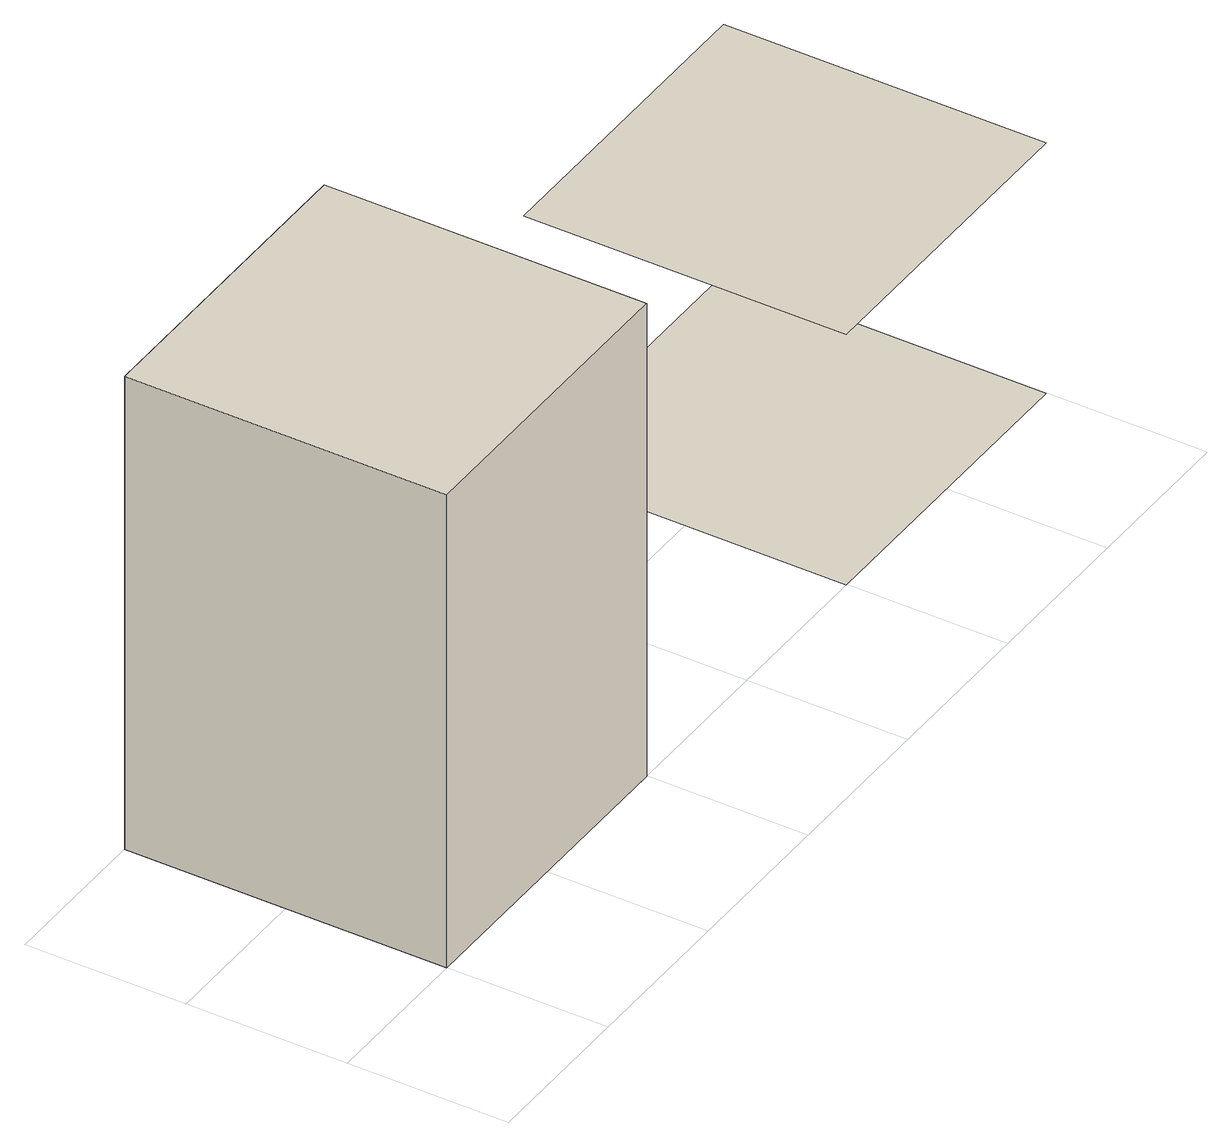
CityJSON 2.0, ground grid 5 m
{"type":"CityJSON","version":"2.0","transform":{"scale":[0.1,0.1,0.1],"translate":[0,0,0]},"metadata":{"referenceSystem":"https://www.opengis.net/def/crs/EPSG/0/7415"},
"CityObjects":{
"building1":{"type":"Building","attributes":{"yearOfConstruction":2020,"measuredHeight":15.5,"function":"residential"},"geometry":[{"type":"Solid","lod":"2","boundaries":[[[[0,1,2,3]],[[4,5,6,7]],[[0,4,7,3]],[[1,5,4,0]],[[2,6,5,1]],[[3,7,6,2]]]]}]},
"building2":{"type":"Building","attributes":{"yearOfConstruction":2015,"measuredHeight":8.2,"function":"commercial"},"geometry":[{"type":"MultiSurface","lod":"2","boundaries":[[[8,9,10,11]],[[12,13,14,15]]]}]}
},
"vertices":[
[100,0,0],[100,100,0],[0,100,0],[0,0,0],[100,0,155],[100,100,155],[0,100,155],[0,0,155],
[300,0,0],[300,100,0],[200,100,0],[200,0,0],[300,0,82],[300,100,82],[200,100,82],[200,0,82]
]}
